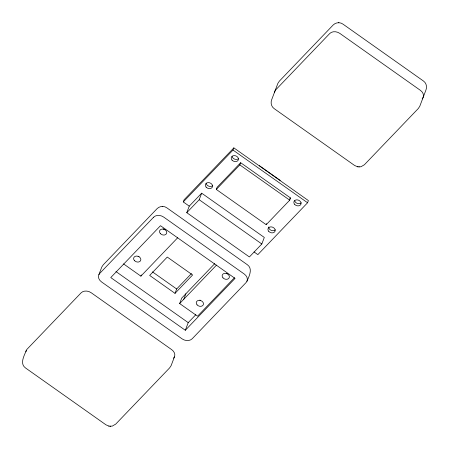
<?xml version="1.0" encoding="UTF-8"?>
<svg xmlns="http://www.w3.org/2000/svg" width="449" height="449" viewBox="0 0 449 449"><rect width="100%" height="100%" fill="white"/><g stroke="black" fill="none" stroke-linecap="round" stroke-linejoin="round"><path stroke-width="0.67" d="M26.351 350.31C24.414 355.395 19.397 363.488 25.453 367.916L105.975 424.827L109.04 426.152M98.875 274.67L101.777 267.032L103.276 264.781L157.15 208.594C159.698 206.024 164.014 205.664 166.899 207.87L247.421 264.781C253.118 268.861 248.993 276.505 246.939 281.298M123.548 263.894L140.879 276.146L141.34 274.934M189.248 206.142L201.68 193.177L264.309 237.442L261.823 243.987L249.391 256.957L186.762 212.691L189.248 206.142L183.282 201.927L184.112 199.743L233.845 147.878L308.401 200.574L307.571 202.757L257.844 254.628L254.044 251.945M186.762 212.691L199.193 199.721L201.68 193.177M175.015 293.354L192.627 274.984L167.275 257.064L149.663 275.433L175.015 293.354L176.67 288.988L191.426 273.598M216.306 189.427L217.136 187.25L240.658 162.712L290.554 197.981L289.728 200.164L266.206 224.696L216.306 189.427L239.828 164.895L240.658 162.712M183.282 201.927L233.014 150.061L233.845 147.878M234.423 277.735L197.543 316.197L179.651 303.552L181.722 298.097L214.757 263.642M183.793 299.23L185.869 293.775M174.414 356.938L171.103 365.666L169.599 367.916L115.724 424.103L112.244 426.118L108.793 426.129M185.319 330.268L235.052 278.397L160.489 225.701L110.763 277.566L185.319 330.268L188.221 322.629L195.82 314.704M266.206 224.696L266.616 223.608M140.879 276.146L177.759 237.684M179.651 303.552L216.541 265.078M289.594 198.986L290.554 197.981M357.438 166.787L360.889 166.781L364.375 164.766L418.244 108.574L419.748 106.329L425.966 89.963C427.224 86.887 426.32 83.02 423.547 81.084L343.025 24.173C340.14 21.962 335.824 22.327 333.276 24.897L279.401 81.084L277.897 83.334L271.684 99.695C270.427 102.77 271.331 106.638 274.098 108.574L354.62 165.49L357.685 166.815M338.322 22.686L338.872 22.742M358.779 166.921L359.323 166.977M162.196 206.383L162.746 206.439M110.128 426.258L110.678 426.314M259.337 165.619L280.215 180.375M233.014 150.061L307.571 202.757M239.828 164.895L289.728 200.164M199.193 199.721L261.823 243.987M152.447 271.87L176.67 288.988M115.937 271.538L188.221 322.629M164.912 229.529A3.727 2.902 20.8 0 1 163.139 228.766M139.01 256.542A3.727 2.902 20.8 0 1 138.084 256.25M227.536 273.795A3.727 2.902 20.8 0 1 226.61 273.503M200.709 300.516A3.727 2.902 20.8 0 1 199.867 300.044M301.273 202.791A3.727 2.902 20.8 0 1 297.519 203.487A3.727 2.902 20.8 0 1 294.718 200.72M212.742 185.538A3.727 2.902 20.8 0 1 208.987 186.234A3.727 2.902 20.8 0 1 206.186 183.467M275.372 229.804A3.727 2.902 20.8 0 1 271.162 230.331A3.727 2.902 20.8 0 1 268.771 226.953M238.644 158.525A3.727 2.902 20.8 0 1 234.889 159.221A3.727 2.902 20.8 0 1 232.088 156.454M173.544 358.201A7.448 5.803 20.8 0 0 171.726 349.664L91.203 292.748A7.448 5.803 20.8 0 0 81.095 292.855L27.221 349.047A7.448 5.803 20.8 0 0 25.947 351.775M422.195 98.864A7.448 5.803 20.8 0 0 420.371 90.322L339.848 33.411A7.448 5.803 20.8 0 0 329.74 33.518L275.871 89.71A7.448 5.803 20.8 0 0 274.597 92.432M153.614 217.215L99.745 273.407A7.448 5.803 20.8 0 0 101.564 281.944L182.086 338.86A7.448 5.803 20.8 0 0 192.194 338.754L246.069 282.561A7.448 5.803 20.8 0 0 244.25 274.025L163.728 217.108A7.448 5.803 20.8 0 0 153.614 217.215M160.366 233.598A3.727 2.902 20.8 0 0 166.557 233.536A3.727 2.902 20.8 0 0 162.499 229.041A3.727 2.902 20.8 0 0 160.366 233.598M134.464 260.611A3.727 2.902 20.8 0 0 140.655 260.549A3.727 2.902 20.8 0 0 136.597 256.053A3.727 2.902 20.8 0 0 134.464 260.611M222.996 277.864A3.727 2.902 20.8 0 0 229.186 277.802A3.727 2.902 20.8 0 0 225.123 273.306A3.727 2.902 20.8 0 0 222.996 277.864M197.094 304.882A3.727 2.902 20.8 0 0 203.285 304.815A3.727 2.902 20.8 0 0 199.227 300.319A3.727 2.902 20.8 0 0 197.094 304.882M232.06 160.141A3.727 2.902 20.8 0 0 238.251 160.074A3.727 2.902 20.8 0 0 234.193 155.578A3.727 2.902 20.8 0 0 232.06 160.141M294.69 204.407A3.727 2.902 20.8 0 0 300.881 204.34A3.727 2.902 20.8 0 0 296.817 199.844A3.727 2.902 20.8 0 0 294.69 204.407M268.788 231.42A3.727 2.902 20.8 0 0 274.979 231.358A3.727 2.902 20.8 0 0 270.921 226.863A3.727 2.902 20.8 0 0 268.788 231.42M206.158 187.154A3.727 2.902 20.8 0 0 212.349 187.087A3.727 2.902 20.8 0 0 208.291 182.591A3.727 2.902 20.8 0 0 206.158 187.154"/></g></svg>
